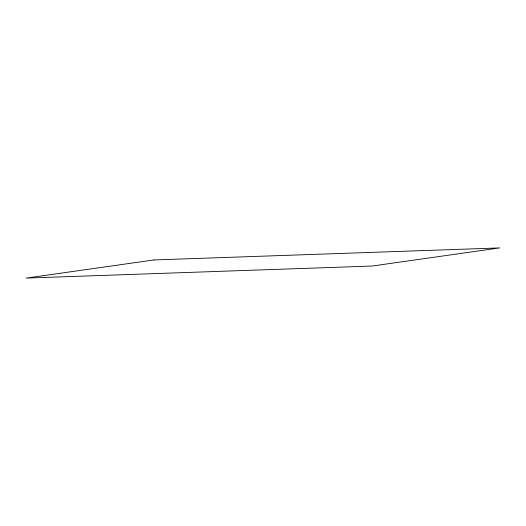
<?xml version="1.0" encoding="UTF-8"?>
<svg xmlns="http://www.w3.org/2000/svg" width="526" height="526" viewBox="0 0 526 526"><rect width="100%" height="100%" fill="white"/><g stroke="black" fill="none" stroke-linecap="round" stroke-linejoin="round"><path stroke-width="0.79" d="M153.868 259.962L26.3 278.083L372.132 266.038L499.7 247.917L153.868 259.962"/></g></svg>
